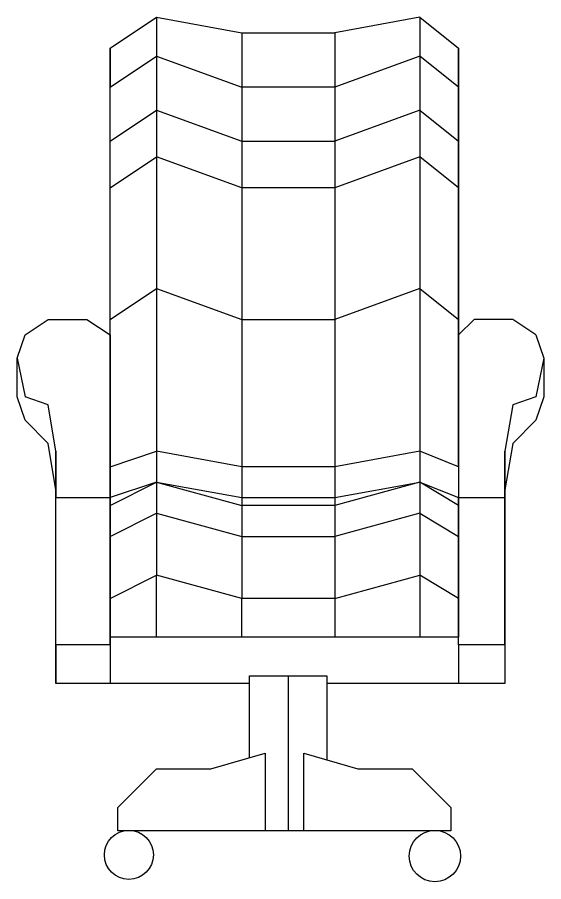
# Model space of a CAD drawing. Extents: x -42728 to 99010, y -18674 to 47645.
# Drawn here: x 66722 to 67538, y 29893 to 31232 of the extents above; entities that cross this region are included whole.
import ezdxf

# ---------------------------------------------------------------- set-up
doc = ezdxf.new("R2010")
doc.units = 0
doc.header["$LTSCALE"] = 100
doc.header["$MEASUREMENT"] = 0
doc.layers.get('0').update_dxf_attribs({"linetype": 'CONTINUOUS'})
doc.layers.add('00-ELE', color=2, linetype='CONTINUOUS')

# ---------------------------------------------------------------- blocks, each defined once
blk = doc.blocks.new('A$C238747E1')
at = {"color": 7, "linetype": 'Continuous'}
for p, q in [((12, 107.57), (18, 111.57)), ((18, 111.57), (29, 109.57)), ((18, 111.57), (18, 106.57)), ((52, 111.57), (41, 109.57)), ((52, 111.57), (57, 107.57)), ((52, 111.57), (52, 106.57)), ((29, 109.57), (41, 109.57)), ((29, 109.57), (29, 102.57)), ((41, 109.57), (41, 102.57)), ((12, 102.57), (12, 107.57)), ((12, 107.57), (12, 102.57)), ((57, 107.57), (57, 102.57)), ((57, 102.57), (57, 107.57)), ((12, 102.57), (18, 106.57)), ((18, 106.57), (29, 102.57)), ((18, 106.57), (18, 99.57)), ((52, 106.57), (41, 102.57)), ((52, 106.57), (52, 99.57)), ((57, 102.57), (52, 106.57)), ((12, 95.57), (12, 102.57)), ((29, 102.57), (29, 95.57)), ((41, 102.57), (29, 102.57)), ((41, 102.57), (41, 95.57)), ((57, 102.57), (57, 95.57)), ((57, 95.57), (57, 102.57)), ((12, 95.57), (18, 99.57)), ((18, 99.57), (29, 95.57)), ((18, 99.57), (18, 93.57)), ((52, 99.57), (41, 95.57)), ((52, 99.57), (57, 95.57)), ((52, 99.57), (52, 93.57)), ((12, 89.57), (12, 95.57)), ((29, 95.57), (41, 95.57)), ((29, 95.57), (29, 89.57)), ((41, 95.57), (41, 89.57)), ((57, 95.57), (57, 89.57)), ((57, 89.57), (57, 95.57)), ((12, 89.57), (18, 93.57)), ((29, 89.57), (18, 93.57)), ((18, 93.57), (18, 76.57)), ((52, 93.57), (41, 89.57)), ((52, 93.57), (52, 76.57)), ((57, 89.57), (52, 93.57)), ((12, 72.57), (12, 89.57)), ((29, 89.57), (29, 72.57)), ((41, 89.57), (29, 89.57)), ((41, 89.57), (41, 72.57)), ((57, 89.57), (57, 72.57)), ((57, 72.57), (57, 89.57)), ((12, 72.57), (18, 76.57)), ((18, 76.57), (18, 55.57)), ((18, 76.57), (29, 72.57)), ((52, 76.57), (41, 72.57)), ((52, 76.57), (52, 55.57)), ((52, 76.57), (57, 72.57)), ((1, 70.57), (4, 72.57)), ((4, 72.57), (9, 72.57)), ((9, 72.57), (12, 70.57)), ((12, 53.57), (12, 72.57)), ((12, 53.57), (12, 72.57)), ((29, 72.57), (29, 53.57)), ((29, 72.57), (41, 72.57)), ((41, 72.57), (41, 53.57)), ((57, 72.57), (57, 53.57)), ((57, 53.57), (57, 72.57)), ((57, 70.58), (58.99, 72.57)), ((63.99, 72.57), (58.99, 72.57)), ((66.99, 70.57), (63.99, 72.57)), ((12, 50.57), (12, 71.57)), ((0, 67.57), (1, 70.57)), ((12, 70.57), (12, 55.57)), ((66.99, 70.57), (67.99, 67.57)), ((0, 62.57), (0, 67.57)), ((0, 67.57), (1, 62.57)), ((67.99, 67.57), (66.99, 62.57)), ((67.99, 67.57), (67.99, 62.57)), ((1, 59.57), (0, 62.57)), ((4, 61.57), (1, 62.57)), ((66.99, 62.57), (63.99, 61.57)), ((67.99, 62.57), (66.99, 59.57)), ((5, 55.57), (4, 61.57)), ((63.99, 61.57), (62.99, 55.57)), ((4, 56.57), (1, 59.57)), ((66.99, 59.57), (63.99, 56.57)), ((5, 50.57), (4, 56.57)), ((63.99, 56.57), (62.99, 50.57)), ((5, 55.57), (5, 51.57)), ((5, 51.57), (5, 55.57)), ((12, 53.57), (18, 55.57)), ((12, 51.57), (12, 55.57)), ((12, 55.57), (12, 51.57)), ((29, 53.57), (18, 55.57)), ((18, 55.57), (18, 51.57)), ((52, 55.57), (41, 53.57)), ((57, 53.57), (52, 55.57)), ((52, 55.57), (52, 51.57)), ((62.99, 55.57), (62.99, 51.57)), ((62.99, 51.57), (62.99, 55.57)), ((12, 49.57), (12, 53.57)), ((41, 53.57), (29, 53.57)), ((29, 53.57), (29, 49.57)), ((41, 53.57), (41, 49.57)), ((57, 53.57), (57, 49.57)), ((5, 51.57), (5, 49.57)), ((5, 51.57), (5, 49.57)), ((5, 49.57), (5, 51.57)), ((12, 48.57), (18, 51.57)), ((18, 51.57), (12, 49.57)), ((12, 49.57), (12, 51.57)), ((12, 51.57), (12, 49.57)), ((18, 51.57), (29, 49.57)), ((18, 51.57), (29, 48.57)), ((18, 51.57), (18, 47.57)), ((18, 51.57), (18, 51.57)), ((52, 51.57), (41, 48.57)), ((41, 49.57), (52, 51.57)), ((52, 51.57), (57, 49.57)), ((57, 48.57), (52, 51.57)), ((52, 51.57), (52, 47.57)), ((52, 51.57), (52, 51.57)), ((62.99, 51.57), (62.99, 49.57)), ((62.99, 49.57), (62.99, 51.57)), ((5, 30.57), (5, 49.57)), ((5, 49.57), (12, 49.57)), ((12, 49.57), (12, 30.57)), ((12, 30.57), (12, 49.57)), ((12, 49.57), (12, 48.57)), ((12, 48.57), (12, 49.57)), ((29, 49.57), (41, 49.57)), ((29, 49.57), (29, 48.57)), ((41, 49.57), (41, 48.57)), ((56.99, 49.57), (62.99, 49.57)), ((57, 48.57), (57, 49.57)), ((57, 49.57), (57, 48.57)), ((62.99, 30.57), (62.99, 49.57)), ((62.99, 49.57), (62.99, 30.57)), ((12, 48.57), (12, 44.57)), ((12, 44.57), (12, 48.57)), ((41, 48.57), (29, 48.57)), ((29, 48.57), (29, 44.57)), ((41, 48.57), (41, 44.57)), ((57, 44.57), (57, 48.57)), ((57, 48.57), (57, 44.57)), ((12, 44.57), (18, 47.57)), ((18, 47.57), (29, 44.57)), ((18, 47.57), (18, 39.57)), ((52, 47.57), (41, 44.57)), ((52, 47.57), (52, 39.57)), ((52, 47.57), (57, 44.57)), ((12, 36.57), (12, 44.57)), ((12, 44.57), (12, 36.57)), ((29, 44.57), (29, 36.57)), ((29, 44.57), (41, 44.57)), ((41, 44.57), (41, 36.57)), ((57, 44.57), (57, 36.57)), ((57, 36.57), (57, 44.57)), ((12, 36.57), (18, 39.57)), ((29, 36.57), (18, 39.57)), ((18, 31.57), (18, 39.57)), ((41, 36.57), (52, 39.57)), ((57, 36.57), (52, 39.57)), ((52, 39.57), (52, 31.57)), ((12, 31.57), (12, 36.57)), ((12, 36.57), (12, 31.57)), ((41, 36.57), (29, 36.57)), ((29, 31.57), (29, 36.57)), ((41, 36.57), (41, 31.57)), ((57, 36.57), (57, 31.57)), ((57, 30.57), (57, 36.57)), ((18, 31.57), (12, 31.57)), ((12, 31.57), (12, 30.57)), ((29, 31.57), (18, 31.57)), ((41, 31.57), (29, 31.57)), ((52, 31.57), (41, 31.57)), ((57, 31.57), (52, 31.57)), ((12, 30.57), (5, 30.57)), ((5, 25.57), (5, 30.57)), ((5, 30.57), (5, 25.57)), ((12, 30.57), (12, 25.57)), ((12, 30.57), (12, 25.57)), ((62.99, 30.57), (56.99, 30.57)), ((56.99, 30.57), (56.99, 25.57)), ((56.99, 30.57), (56.99, 25.57)), ((56.99, 30.57), (56.99, 25.57)), ((62.99, 30.57), (62.99, 25.57)), ((62.99, 30.57), (62.99, 25.57)), ((62.99, 30.57), (62.99, 25.57)), ((30, 16), (30, 26.57)), ((30, 26.57), (35, 26.57)), ((35, 26.57), (35, 6.57)), ((35, 26.57), (40, 26.57)), ((40, 26.57), (40, 15.71)), ((12, 25.57), (5, 25.57)), ((30, 25.57), (12, 25.57)), ((56.99, 25.57), (40, 25.57)), ((62.99, 25.57), (56.99, 25.57)), ((25, 14.57), (32, 16.57)), ((32, 16.57), (32, 6.57)), ((37, 16.57), (44, 14.57)), ((37, 6.57), (37, 16.57)), ((13, 9.57), (18, 14.57)), ((18, 14.57), (25, 14.57)), ((44, 14.57), (51, 14.57)), ((51, 14.57), (56, 9.57)), ((13, 6.57), (13, 9.57)), ((56, 9.57), (56, 6.57)), ((18, 6.57), (13, 6.57)), ((25, 6.57), (18, 6.57)), ((32, 6.57), (25, 6.57)), ((35, 6.57), (32, 6.57)), ((37, 6.57), (35, 6.57)), ((44, 6.57), (37, 6.57)), ((51, 6.57), (44, 6.57)), ((56, 6.57), (51, 6.57))]:
    blk.add_line(p, q, dxfattribs=at)
for centre, radius in [((14.42, 3.46), 3.17), ((53.94, 3.31), 3.31)]:
    blk.add_circle(centre, radius, dxfattribs=at)
blk = doc.blocks.new('A$C155F2893')
at = {"layer": '00-ELE', "xscale": 8, "yscale": 8, "zscale": 8}
blk.add_blockref('A$C238747E1', (0, 0), dxfattribs=at)

msp = doc.modelspace()

# ---------------------------------------------------------------- block references
at = {"xscale": 1.5, "yscale": 1.5, "zscale": 1.5}
msp.add_blockref('A$C155F2893', (66722.43326, 29893.44625), dxfattribs=at)

doc.saveas('drawing.dxf')
